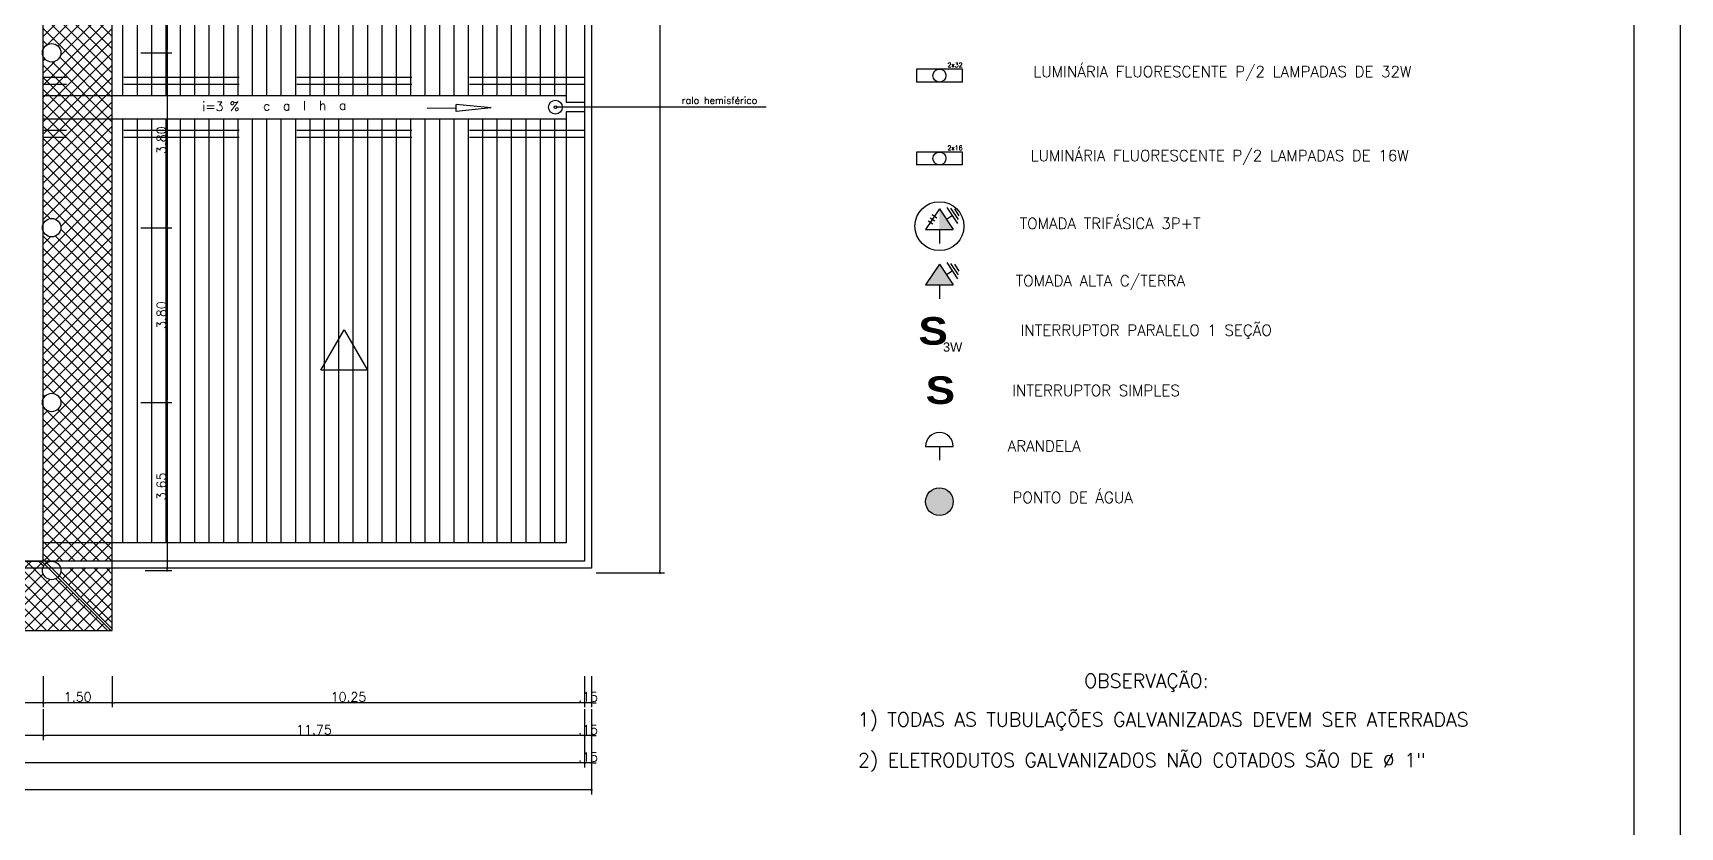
# Model space of a CAD drawing. Header units: millimetres. Extents: x 682 to 1119, y 341 to 434.
# Drawn here: x 863.76 to 899.51, y 383.1 to 400.34 of the extents above; entities that cross this region are included whole.
import ezdxf
from ezdxf.enums import TextEntityAlignment as Align

# ---------------------------------------------------------------- set-up
doc = ezdxf.new("R2010")
doc.units = ezdxf.units.MM
doc.linetypes.add('DASHED', pattern=[0.75, 0.5, -0.25])
for name, color, linetype in [('02', 2, 'Continuous'), ('AR-ALVENARIA_EM_VISTA-001-C', 1, 'Continuous'), ('AR-ALVENARIA_EM_VISTA-002-C', 2, 'Continuous'), ('AR-ALVENARIA_EM_VISTA-004-C', 4, 'Continuous'), ('AR-COBERTURA_EM_VISTA-002-C', 2, 'Continuous'), ('AR-COTAS-001-C', 1, 'Continuous'), ('AR-TEXTOS_ALTURA_2_5MM-003C', 3, 'Continuous'), ('AR-TEXTOS_ALTURA_3_0MM-003C', 3, 'Continuous'), ('hatch', 253, 'Continuous'), ('Linha fina', 8, 'Continuous'), ('Pena_1', 1, 'Continuous'), ('PENA_2', 2, 'Continuous'), ('PENA_4', 4, 'Continuous'), ('PENA_6', 5, 'Continuous'), ('TEXTO', 2, 'Continuous')]:
    doc.layers.add(name, color=color, linetype=linetype)
for name, color, linetype, lineweight in [('AR-UNIDADE_TEXTO-002', 2, 'Continuous', 20), ('AR-UNIDADE_TEXTO_002', 2, 'Continuous', 20), ('REG60-100', 2, 'Continuous', 20)]:
    doc.layers.add(name, color=color, linetype=linetype, lineweight=lineweight)
doc.styles.add('R60', font='simplex.shx', dxfattribs={"height": 0.08})
doc.styles.add('REGUA60', font='simplex.shx')
doc.styles.add('REGUA80', font='simplex.shx')
doc.styles.add('ROMANS', font='romans')
doc.styles.add('T20', font='simplex.shx', dxfattribs={"height": 0.2})
doc.dimstyles.new('ISO-25_WS', dxfattribs={"dimscale": 0.282828, "dimtxt": 0.8, "dimasz": 2, "dimexe": 0.1, "dimexo": 0.625, "dimgap": 0.325, "dimtad": 1, "dimzin": 4, "dimdsep": 46, "dimtxsty": 'Standard', "dimsah": 1, "dimcen": 2.5, "dimadec": 0, "dimazin": 0, "dimtfac": 1, "dimtdec": 0, "dimtmove": 2, "dimatfit": 3, "dimfxl": 1, "dimtolj": 1, "dimtzin": 0, "dimarcsym": 0})
doc.dimstyles.new('PADRÃO', dxfattribs={"dimscale": 0.05, "dimtxt": 2, "dimasz": 1, "dimexe": 2, "dimexo": 2, "dimgap": 0.5, "dimtad": 1, "dimzin": 5, "dimdsep": 46, "dimtxsty": 'ROMANS', "dimblk1": 'DOT', "dimblk2": 'DOT', "dimsah": 1, "dimcen": 2.5, "dimdle": 0.2, "dimclrd": 1, "dimclre": 1, "dimclrt": 3, "dimadec": 0, "dimazin": 0, "dimtfac": 1, "dimtix": 1, "dimtmove": 2, "dimatfit": 3, "dimldrblk": 'DOT', "dimfxl": 1, "dimtolj": 1, "dimtzin": 1, "dimarcsym": 0})

# ---------------------------------------------------------------- blocks, each defined once
blk = doc.blocks.new('_DOT')
at = {"color": 0, "linetype": 'ByBlock'}
blk.add_line((-0.5, 0), (-1, 0), dxfattribs=at)
at = {"color": 0, "linetype": 'ByBlock', "const_width": 0.5}
blk.add_lwpolyline([(-0.25, 0, 1), (0.25, 0, 1)], format="xyb", close=True, dxfattribs=at)
blk = doc.blocks.new('*D225')
at = {"layer": 'AR-COTAS-001-C', "color": 1, "lineweight": -2}
for p, q in [((865.484, 386.372), (865.484, 385.697)), ((875.737, 386.372), (875.737, 385.697)), ((875.687, 385.797), (865.534, 385.797))]:
    blk.add_line(p, q, dxfattribs=at)
at = {"layer": 'DEFPOINTS', "color": 0}
for p in [(865.484, 386.472), (875.737, 386.472), (865.484, 385.797)]:
    blk.add_point(p, dxfattribs=at)
at = {"layer": 'AR-COTAS-001-C', "color": 1, "lineweight": -2, "xscale": 0.05, "yscale": 0.05, "zscale": 0.05, "rotation": 180}
blk.add_blockref('_DOT', (865.484, 385.797), dxfattribs=at)
at = {"layer": 'AR-COTAS-001-C', "color": 1, "lineweight": -2, "xscale": 0.05, "yscale": 0.05, "zscale": 0.05}
blk.add_blockref('_DOT', (875.737, 385.797), dxfattribs=at)
at = {"layer": 'AR-COTAS-001-C', "color": 3, "insert": (870.611, 385.922), "char_height": 0.2, "attachment_point": 5, "style": 'ROMANS'}
blk.add_mtext('\\A1;10.25', dxfattribs=at)
blk = doc.blocks.new('*D208')
at = {"layer": 'AR-COTAS-001-C', "color": 1, "lineweight": -2}
for p, q in [((863.984, 385.657), (863.984, 384.983)), ((875.737, 385.657), (875.737, 384.983)), ((875.687, 385.083), (864.034, 385.083))]:
    blk.add_line(p, q, dxfattribs=at)
at = {"layer": 'DEFPOINTS', "color": 0}
for p in [(863.984, 385.757), (875.737, 385.757), (863.984, 385.083)]:
    blk.add_point(p, dxfattribs=at)
at = {"layer": 'AR-COTAS-001-C', "color": 1, "lineweight": -2, "xscale": 0.05, "yscale": 0.05, "zscale": 0.05, "rotation": 180}
blk.add_blockref('_DOT', (863.984, 385.083), dxfattribs=at)
at = {"layer": 'AR-COTAS-001-C', "color": 1, "lineweight": -2, "xscale": 0.05, "yscale": 0.05, "zscale": 0.05}
blk.add_blockref('_DOT', (875.737, 385.083), dxfattribs=at)
at = {"layer": 'AR-COTAS-001-C', "color": 3, "insert": (869.861, 385.208), "char_height": 0.2, "attachment_point": 5, "style": 'ROMANS'}
blk.add_mtext('\\A1;11.75', dxfattribs=at)
blk = doc.blocks.new('*D197')
at = {"layer": 'AR-COTAS-001-C', "color": 1, "lineweight": -2}
for p, q in [((832.484, 385.067), (832.484, 384.392)), ((875.737, 385.067), (875.737, 384.392)), ((875.687, 384.492), (832.534, 384.492))]:
    blk.add_line(p, q, dxfattribs=at)
at = {"layer": 'DEFPOINTS', "color": 0}
for p in [(832.484, 385.167), (875.737, 385.167), (832.484, 384.492)]:
    blk.add_point(p, dxfattribs=at)
at = {"layer": 'AR-COTAS-001-C', "color": 1, "lineweight": -2, "xscale": 0.05, "yscale": 0.05, "zscale": 0.05, "rotation": 180}
blk.add_blockref('_DOT', (832.484, 384.492), dxfattribs=at)
at = {"layer": 'AR-COTAS-001-C', "color": 1, "lineweight": -2, "xscale": 0.05, "yscale": 0.05, "zscale": 0.05}
blk.add_blockref('_DOT', (875.737, 384.492), dxfattribs=at)
at = {"layer": 'AR-COTAS-001-C', "color": 3, "insert": (854.111, 384.617), "char_height": 0.2, "attachment_point": 5, "style": 'ROMANS'}
blk.add_mtext('\\A1;43.25', dxfattribs=at)
blk = doc.blocks.new('*D180')
at = {"layer": 'AR-COTAS-001-C', "color": 1, "lineweight": -2}
for p, q in [((823.118, 387.338), (823.118, 383.805)), ((875.887, 385.338), (875.887, 383.805)), ((875.837, 383.905), (823.168, 383.905))]:
    blk.add_line(p, q, dxfattribs=at)
at = {"layer": 'DEFPOINTS', "color": 0}
for p in [(823.118, 387.438), (875.887, 385.438), (823.118, 383.905)]:
    blk.add_point(p, dxfattribs=at)
at = {"layer": 'AR-COTAS-001-C', "color": 1, "lineweight": -2, "xscale": 0.05, "yscale": 0.05, "zscale": 0.05, "rotation": 180}
blk.add_blockref('_DOT', (823.118, 383.905), dxfattribs=at)
at = {"layer": 'AR-COTAS-001-C', "color": 1, "lineweight": -2, "xscale": 0.05, "yscale": 0.05, "zscale": 0.05}
blk.add_blockref('_DOT', (875.887, 383.905), dxfattribs=at)
at = {"layer": 'AR-COTAS-001-C', "color": 3, "insert": (849.503, 384.085), "char_height": 0.2, "attachment_point": 5, "style": 'ROMANS'}
blk.add_mtext('\\A1;53.00', dxfattribs=at)
blk = doc.blocks.new('*D223')
at = {"layer": 'AR-COTAS-001-C', "color": 1, "lineweight": -2}
for p, q in [((866.101, 392.313), (866.775, 392.313)), ((866.675, 392.263), (866.675, 388.717)), ((866.201, 388.667), (866.775, 388.667))]:
    blk.add_line(p, q, dxfattribs=at)
at = {"layer": 'DEFPOINTS', "color": 0}
for p in [(866.001, 392.313), (866.101, 388.667), (866.675, 388.667)]:
    blk.add_point(p, dxfattribs=at)
at = {"layer": 'AR-COTAS-001-C', "color": 1, "lineweight": -2, "xscale": 0.05, "yscale": 0.05, "zscale": 0.05}
for p, rotation in [((866.675, 392.313), 90), ((866.675, 388.667), 270)]:
    blk.add_blockref('_DOT', p, dxfattribs=dict(at, rotation=rotation))
at = {"layer": 'AR-COTAS-001-C', "color": 3, "insert": (866.55, 390.49), "char_height": 0.2, "attachment_point": 5, "rotation": 90, "style": 'ROMANS'}
blk.add_mtext('\\A1;3.65', dxfattribs=at)
blk = doc.blocks.new('*D194')
at = {"layer": 'AR-COTAS-001-C', "color": 1, "lineweight": -2}
for p, q in [((833.984, 385.657), (833.984, 384.983)), ((863.984, 385.657), (863.984, 384.983)), ((863.934, 385.083), (834.034, 385.083))]:
    blk.add_line(p, q, dxfattribs=at)
at = {"layer": 'DEFPOINTS', "color": 0}
for p in [(833.984, 385.757), (863.984, 385.757), (833.984, 385.083)]:
    blk.add_point(p, dxfattribs=at)
at = {"layer": 'AR-COTAS-001-C', "color": 1, "lineweight": -2, "xscale": 0.05, "yscale": 0.05, "zscale": 0.05, "rotation": 180}
blk.add_blockref('_DOT', (833.984, 385.083), dxfattribs=at)
at = {"layer": 'AR-COTAS-001-C', "color": 1, "lineweight": -2, "xscale": 0.05, "yscale": 0.05, "zscale": 0.05}
blk.add_blockref('_DOT', (863.984, 385.083), dxfattribs=at)
at = {"layer": 'AR-COTAS-001-C', "color": 3, "insert": (848.984, 385.208), "char_height": 0.2, "attachment_point": 5, "style": 'ROMANS'}
blk.add_mtext('\\A1;30.00', dxfattribs=at)
blk = doc.blocks.new('*D189')
at = {"layer": 'AR-COTAS-001-C', "color": 1, "lineweight": -2}
for p, q in [((858.984, 386.372), (858.984, 385.697)), ((863.984, 386.372), (863.984, 385.697)), ((863.934, 385.797), (859.034, 385.797))]:
    blk.add_line(p, q, dxfattribs=at)
at = {"layer": 'DEFPOINTS', "color": 0}
for p in [(858.984, 386.472), (863.984, 386.472), (858.984, 385.797)]:
    blk.add_point(p, dxfattribs=at)
at = {"layer": 'AR-COTAS-001-C', "color": 1, "lineweight": -2, "xscale": 0.05, "yscale": 0.05, "zscale": 0.05, "rotation": 180}
blk.add_blockref('_DOT', (858.984, 385.797), dxfattribs=at)
at = {"layer": 'AR-COTAS-001-C', "color": 1, "lineweight": -2, "xscale": 0.05, "yscale": 0.05, "zscale": 0.05}
blk.add_blockref('_DOT', (863.984, 385.797), dxfattribs=at)
at = {"layer": 'AR-COTAS-001-C', "color": 3, "insert": (861.484, 385.922), "char_height": 0.2, "attachment_point": 5, "style": 'ROMANS'}
blk.add_mtext('\\A1;5.00', dxfattribs=at)
blk = doc.blocks.new('*D188')
at = {"layer": 'AR-COTAS-001-C', "color": 1, "lineweight": -2}
for p, q in [((863.984, 386.372), (863.984, 385.697)), ((865.484, 386.372), (865.484, 385.697)), ((865.434, 385.797), (864.034, 385.797))]:
    blk.add_line(p, q, dxfattribs=at)
at = {"layer": 'DEFPOINTS', "color": 0}
for p in [(863.984, 386.472), (865.484, 386.472), (863.984, 385.797)]:
    blk.add_point(p, dxfattribs=at)
at = {"layer": 'AR-COTAS-001-C', "color": 1, "lineweight": -2, "xscale": 0.05, "yscale": 0.05, "zscale": 0.05, "rotation": 180}
blk.add_blockref('_DOT', (863.984, 385.797), dxfattribs=at)
at = {"layer": 'AR-COTAS-001-C', "color": 1, "lineweight": -2, "xscale": 0.05, "yscale": 0.05, "zscale": 0.05}
blk.add_blockref('_DOT', (865.484, 385.797), dxfattribs=at)
at = {"layer": 'AR-COTAS-001-C', "color": 3, "insert": (864.734, 385.922), "char_height": 0.2, "attachment_point": 5, "style": 'ROMANS'}
blk.add_mtext('\\A1;1.50', dxfattribs=at)
blk = doc.blocks.new('*D221')
at = {"layer": 'AR-COTAS-001-C', "color": 1, "lineweight": -2}
for p, q in [((866.101, 399.904), (866.775, 399.904)), ((866.675, 399.854), (866.675, 396.158)), ((866.201, 396.108), (866.775, 396.108))]:
    blk.add_line(p, q, dxfattribs=at)
at = {"layer": 'DEFPOINTS', "color": 0}
for p in [(866.001, 399.904), (866.101, 396.108), (866.675, 396.108)]:
    blk.add_point(p, dxfattribs=at)
at = {"layer": 'AR-COTAS-001-C', "color": 1, "lineweight": -2, "xscale": 0.05, "yscale": 0.05, "zscale": 0.05}
for p, rotation in [((866.675, 399.904), 90), ((866.675, 396.108), 270)]:
    blk.add_blockref('_DOT', p, dxfattribs=dict(at, rotation=rotation))
at = {"layer": 'AR-COTAS-001-C', "color": 3, "insert": (866.55, 398.006), "char_height": 0.2, "attachment_point": 5, "rotation": 90, "style": 'ROMANS'}
blk.add_mtext('\\A1;3.80', dxfattribs=at)
blk = doc.blocks.new('*D222')
at = {"layer": 'AR-COTAS-001-C', "color": 1, "lineweight": -2}
for p, q in [((866.101, 396.108), (866.775, 396.108)), ((866.675, 396.058), (866.675, 392.363)), ((866.201, 392.313), (866.775, 392.313))]:
    blk.add_line(p, q, dxfattribs=at)
at = {"layer": 'DEFPOINTS', "color": 0}
for p in [(866.001, 396.108), (866.101, 392.313), (866.675, 392.313)]:
    blk.add_point(p, dxfattribs=at)
at = {"layer": 'AR-COTAS-001-C', "color": 1, "lineweight": -2, "xscale": 0.05, "yscale": 0.05, "zscale": 0.05}
for p, rotation in [((866.675, 396.108), 90), ((866.675, 392.313), 270)]:
    blk.add_blockref('_DOT', p, dxfattribs=dict(at, rotation=rotation))
at = {"layer": 'AR-COTAS-001-C', "color": 3, "insert": (866.55, 394.21), "char_height": 0.2, "attachment_point": 5, "rotation": 90, "style": 'ROMANS'}
blk.add_mtext('\\A1;3.80', dxfattribs=at)
blk = doc.blocks.new('*D220')
at = {"layer": 'AR-COTAS-001-C', "color": 1, "lineweight": -2}
for p, q in [((866.101, 403.7), (866.775, 403.7)), ((866.675, 403.65), (866.675, 399.954)), ((866.101, 399.904), (866.775, 399.904))]:
    blk.add_line(p, q, dxfattribs=at)
at = {"layer": 'DEFPOINTS', "color": 0}
for p in [(866.001, 403.7), (866.001, 399.904), (866.675, 399.904)]:
    blk.add_point(p, dxfattribs=at)
at = {"layer": 'AR-COTAS-001-C', "color": 1, "lineweight": -2, "xscale": 0.05, "yscale": 0.05, "zscale": 0.05}
for p, rotation in [((866.675, 403.7), 90), ((866.675, 399.904), 270)]:
    blk.add_blockref('_DOT', p, dxfattribs=dict(at, rotation=rotation))
at = {"layer": 'AR-COTAS-001-C', "color": 3, "insert": (866.55, 401.802), "char_height": 0.2, "attachment_point": 5, "rotation": 90, "style": 'ROMANS'}
blk.add_mtext('\\A1;3.80', dxfattribs=at)
blk = doc.blocks.new('*D183')
at = {"layer": 'AR-COTAS-001-C', "color": 1, "linetype": 'ByBlock', "lineweight": -2}
for p, q in [((875.987, 419.017), (877.471, 419.017)), ((877.371, 418.967), (877.371, 388.667)), ((875.987, 388.617), (877.471, 388.617))]:
    blk.add_line(p, q, dxfattribs=at)
at = {"layer": 'DEFPOINTS', "color": 0, "linetype": 'ByBlock'}
for p in [(875.887, 419.017), (875.887, 388.617), (877.371, 388.617)]:
    blk.add_point(p, dxfattribs=at)
at = {"layer": 'AR-COTAS-001-C', "color": 1, "linetype": 'ByBlock', "lineweight": -2, "xscale": 0.05, "yscale": 0.05, "zscale": 0.05}
for p, rotation in [((877.371, 419.017), 90), ((877.371, 388.617), 270)]:
    blk.add_blockref('_DOT', p, dxfattribs=dict(at, rotation=rotation))
at = {"layer": 'AR-COTAS-001-C', "color": 3, "linetype": 'ByBlock', "insert": (877.246, 403.817), "char_height": 0.2, "attachment_point": 5, "rotation": 90, "style": 'ROMANS'}
blk.add_mtext('\\A1;30.30', dxfattribs=at)
blk = doc.blocks.new('*D228')
at = {"layer": 'AR-COTAS-001-C', "color": 1, "lineweight": -2}
for p, q in [((875.737, 385.067), (875.737, 384.392)), ((875.887, 385.067), (875.887, 384.392)), ((875.687, 384.492), (875.637, 384.492)), ((875.887, 384.492), (875.737, 384.492)), ((875.937, 384.492), (875.987, 384.492))]:
    blk.add_line(p, q, dxfattribs=at)
at = {"layer": 'DEFPOINTS', "color": 0}
for p in [(875.737, 385.167), (875.887, 385.167), (875.737, 384.492)]:
    blk.add_point(p, dxfattribs=at)
at = {"layer": 'AR-COTAS-001-C', "color": 1, "lineweight": -2, "xscale": 0.05, "yscale": 0.05, "zscale": 0.05}
blk.add_blockref('_DOT', (875.737, 384.492), dxfattribs=at)
at = {"layer": 'AR-COTAS-001-C', "color": 1, "lineweight": -2, "xscale": 0.05, "yscale": 0.05, "zscale": 0.05, "rotation": 180}
blk.add_blockref('_DOT', (875.887, 384.492), dxfattribs=at)
at = {"layer": 'AR-COTAS-001-C', "color": 3, "insert": (875.812, 384.617), "char_height": 0.2, "attachment_point": 5, "style": 'ROMANS'}
blk.add_mtext('\\A1;.15', dxfattribs=at)
blk = doc.blocks.new('*D227')
at = {"layer": 'AR-COTAS-001-C', "color": 1, "lineweight": -2}
for p, q in [((875.737, 385.657), (875.737, 384.983)), ((875.887, 385.657), (875.887, 384.983)), ((875.687, 385.083), (875.637, 385.083)), ((875.887, 385.083), (875.737, 385.083)), ((875.937, 385.083), (875.987, 385.083))]:
    blk.add_line(p, q, dxfattribs=at)
at = {"layer": 'DEFPOINTS', "color": 0}
for p in [(875.737, 385.757), (875.887, 385.757), (875.737, 385.083)]:
    blk.add_point(p, dxfattribs=at)
at = {"layer": 'AR-COTAS-001-C', "color": 1, "lineweight": -2, "xscale": 0.05, "yscale": 0.05, "zscale": 0.05}
blk.add_blockref('_DOT', (875.737, 385.083), dxfattribs=at)
at = {"layer": 'AR-COTAS-001-C', "color": 1, "lineweight": -2, "xscale": 0.05, "yscale": 0.05, "zscale": 0.05, "rotation": 180}
blk.add_blockref('_DOT', (875.887, 385.083), dxfattribs=at)
at = {"layer": 'AR-COTAS-001-C', "color": 3, "insert": (875.812, 385.208), "char_height": 0.2, "attachment_point": 5, "style": 'ROMANS'}
blk.add_mtext('\\A1;.15', dxfattribs=at)
blk = doc.blocks.new('*D226')
at = {"layer": 'AR-COTAS-001-C', "color": 1, "lineweight": -2}
for p, q in [((875.737, 386.372), (875.737, 385.697)), ((875.887, 386.372), (875.887, 385.697)), ((875.687, 385.797), (875.637, 385.797)), ((875.887, 385.797), (875.737, 385.797)), ((875.937, 385.797), (875.987, 385.797))]:
    blk.add_line(p, q, dxfattribs=at)
at = {"layer": 'DEFPOINTS', "color": 0}
for p in [(875.737, 386.472), (875.887, 386.472), (875.737, 385.797)]:
    blk.add_point(p, dxfattribs=at)
at = {"layer": 'AR-COTAS-001-C', "color": 1, "lineweight": -2, "xscale": 0.05, "yscale": 0.05, "zscale": 0.05}
blk.add_blockref('_DOT', (875.737, 385.797), dxfattribs=at)
at = {"layer": 'AR-COTAS-001-C', "color": 1, "lineweight": -2, "xscale": 0.05, "yscale": 0.05, "zscale": 0.05, "rotation": 180}
blk.add_blockref('_DOT', (875.887, 385.797), dxfattribs=at)
at = {"layer": 'AR-COTAS-001-C', "color": 3, "insert": (875.812, 385.922), "char_height": 0.2, "attachment_point": 5, "style": 'ROMANS'}
blk.add_mtext('\\A1;.15', dxfattribs=at)
blk = doc.blocks.new('INDUNI1')
at = {"color": 0, "style": 'REGUA80', "flags": 8}
blk.add_attdef('NOME2', text='', height=1.8, dxfattribs=at).set_placement((0, -3.53), align=Align.CENTER)
at = {"layer": 'AR-UNIDADE_TEXTO_002', "style": 'REGUA60', "width": 1.2}
blk.add_attdef('AREA', text='', height=1.2, dxfattribs=at).set_placement((0, -5.8), align=Align.CENTER)
at = {"layer": 'AR-UNIDADE_TEXTO_002', "style": 'REGUA60', "width": 1.2, "flags": 8}
for tag, p in [('PISO', (0, -7.94)), ('REVPAR', (0, -9.97)), ('PEDIR', (0, -12.07))]:
    blk.add_attdef(tag, text='', height=1.2, dxfattribs=at).set_placement(p, align=Align.CENTER)
at = {"layer": 'REG60-100', "color": 0, "style": 'REGUA80', "flags": 8}
blk.add_attdef('NOME1', text='', height=1.8, dxfattribs=at).set_placement((0, -0.55), align=Align.CENTER)

msp = doc.modelspace()

# ---------------------------------------------------------------- hatches: boundary and pattern name
at = {"layer": 'AR-COBERTURA_EM_VISTA-002-C', "linetype": 'ByBlock', "ltscale": 5}
h = msp.add_hatch(dxfattribs=at)
h.set_pattern_fill('ANSI31', color=1, scale=2.5, angle=45, style=0)
h.set_pattern_definition([(90, (435.4025, 427.31824), (-0.3125, 6e-17), [])])
h.paths.add_polyline_path([(870.026, 410.017), (865.484, 410.017), (865.484, 403.255), (870.026, 403.255)], flags=17)
h.paths.add_polyline_path([(866.4, 397.652), (866.4, 398.361), (866.7, 398.361), (866.7, 397.652)], flags=9)
h.paths.add_polyline_path([(866.4, 393.856), (866.4, 394.565), (866.7, 394.565), (866.7, 393.856)], flags=24)
h.paths.add_polyline_path([(866.4, 390.135), (866.4, 390.844), (866.7, 390.844), (866.7, 390.135)], flags=24)
h.paths.add_polyline_path([(866.4, 401.447), (866.4, 402.157), (866.7, 402.157), (866.7, 401.447)], flags=24)
h.paths.add_polyline_path([(866.776, 409.675), (867.476, 409.675), (867.476, 409.375), (866.776, 409.375)], flags=24)
h.paths.add_polyline_path([(866.4, 409.039), (866.4, 409.749), (866.7, 409.749), (866.7, 409.039)], flags=24)
h.paths.add_polyline_path([(866.4, 405.243), (866.4, 405.953), (866.7, 405.953), (866.7, 405.243)], flags=24)
h.paths.add_polyline_path([(869.228, 409.912), (869.228, 410.622), (869.528, 410.622), (869.528, 409.912)], flags=9)
h.paths.add_polyline_path([(869.478, 408.324), (869.478, 408.833), (869.778, 408.833), (869.778, 408.324)], flags=24)
h.paths.add_polyline_path([(875.337, 389.267), (875.337, 398.067), (865.484, 398.067), (865.484, 389.267)])
h.paths.add_polyline_path([(875.337, 398.967), (875.337, 399.217), (865.484, 399.217), (865.484, 398.967)])
h.paths.add_polyline_path([(875.337, 399.217), (875.337, 399.367), (865.484, 399.367), (865.484, 399.217)])
h.paths.add_polyline_path([(875.337, 398.217), (875.337, 398.467), (865.484, 398.467), (865.484, 398.217)])
h.paths.add_polyline_path([(875.337, 398.067), (875.337, 398.217), (865.484, 398.217), (865.484, 398.067)])
h.paths.add_polyline_path([(875.337, 406.167), (870.026, 406.167), (870.026, 403.255), (865.484, 403.255), (865.484, 399.367), (875.337, 399.367)])
at = {"layer": 'hatch', "linetype": 'ByBlock', "ltscale": 5}
for points in [[(883.738, 396.066), (883.438, 396.516), (883.438, 396.066)], [(883.438, 395.316), (883.138, 394.866), (883.438, 394.866), (883.738, 394.866)]]:
    msp.add_hatch(color=256, dxfattribs=at).paths.add_polyline_path(points)
h = msp.add_hatch(color=256, dxfattribs=at)
h.paths.add_polyline_path([(883.738, 390.161, 0.143105), (883.691, 390.323), (883.185, 390, 0.74962)])
h.paths.add_polyline_path([(883.691, 390.323, 0.74962), (883.138, 390.161, 0.143105), (883.185, 390)])
at = {"layer": 'Linha fina', "linetype": 'ByBlock', "ltscale": 5}
h = msp.add_hatch(dxfattribs=at)
h.set_pattern_fill('ANSI37', color=256, scale=1.5, style=0)
h.set_pattern_definition([(45, (432.1159, 435.08179), (-0.13258252, 0.13258252), []), (135, (432.1159, 435.08179), (-0.13258252, -0.13258252), [])])
h.paths.add_polyline_path([(833.984, 411.213, -0.814165), (833.601, 411.292, -0.814165), (833.984, 411.371), (833.984, 415.008, -0.814165), (833.601, 415.088, -0.814165), (833.984, 415.167), (833.984, 418.831), (833.952, 418.864), (832.484, 418.52), (832.484, 403.255), (833.984, 403.255), (833.984, 403.621, -0.814165), (833.601, 403.7, -0.814165), (833.984, 403.78), (833.984, 407.417, -0.814165), (833.601, 407.496, -0.814165), (833.984, 407.575)])
h.paths.add_polyline_path([(832.484, 420.331), (832.484, 418.674), (833.642, 418.945, -0.164838), (833.601, 419.067, -0.151314), (833.636, 419.18)])
h.paths.add_polyline_path([(839.055, 420.367), (832.52, 420.367), (833.669, 419.217, -0.64443), (834.001, 419.067, -0.063445), (833.994, 419.017), (837.403, 419.017, -0.063445), (837.396, 419.067, -1), (837.796, 419.067, -0.063445), (837.79, 419.017), (839.055, 419.017)])
h.paths.add_polyline_path([(848.916, 420.367), (839.055, 420.367), (839.055, 419.017), (841.199, 419.017, -0.063445), (841.192, 419.067, -1), (841.592, 419.067, -0.063445), (841.586, 419.017), (844.995, 419.017, -0.063445), (844.988, 419.067, -1), (845.388, 419.067, -0.063445), (845.382, 419.017), (848.791, 419.017, -0.063445), (848.784, 419.067, -0.315037), (848.916, 419.255)])
h.paths.add_polyline_path([(865.449, 420.367), (848.916, 420.367), (848.916, 419.255, -0.52087), (849.184, 419.067, -0.063445), (849.178, 419.017), (852.586, 419.017, -0.063445), (852.58, 419.067, -1), (852.98, 419.067, -0.063445), (852.974, 419.017), (856.382, 419.017, -0.063445), (856.376, 419.067, -1), (856.776, 419.067, -0.063445), (856.77, 419.017), (860.178, 419.017, -0.063445), (860.172, 419.067, -1), (860.572, 419.067, -0.063445), (860.565, 419.017), (863.974, 419.017, -0.063445), (863.968, 419.067, -0.64443), (864.299, 419.217)])
h.paths.add_polyline_path([(865.484, 418.867), (864.02, 418.867), (863.984, 418.831), (863.984, 415.167, -0.814165), (864.368, 415.088, -0.814165), (863.984, 415.008), (863.984, 414.817), (870.287, 414.817), (870.287, 416.317), (865.484, 416.317)])
h.paths.add_polyline_path([(870.026, 411.517), (863.984, 411.517), (863.984, 411.371, -0.814165), (864.368, 411.292, -0.814165), (863.984, 411.213), (863.984, 407.575, -0.814165), (864.368, 407.496, -0.814165), (863.984, 407.417), (863.984, 403.78, -0.814165), (864.368, 403.7, -0.814165), (863.984, 403.621), (863.984, 403.255), (865.484, 403.255), (865.484, 410.017), (870.026, 410.017)])
h.paths.add_polyline_path([(865.484, 403.255), (863.984, 403.255), (863.984, 399.984, -0.814165), (864.368, 399.904, -0.814165), (863.984, 399.825), (863.984, 396.188, -0.814165), (864.368, 396.108, -0.814165), (863.984, 396.029), (863.984, 392.392, -0.814165), (864.368, 392.313, -0.814165), (863.984, 392.233), (863.984, 388.902), (864.02, 388.867), (865.484, 388.867)])
h.paths.add_polyline_path([(865.484, 388.717), (864.361, 388.717, -0.063445), (864.368, 388.667, -0.151314), (864.333, 388.554), (865.484, 387.402)])
h.paths.add_polyline_path([(864.299, 388.516, -0.64443), (863.968, 388.667, -0.063445), (863.974, 388.717), (860.565, 388.717, -0.063445), (860.572, 388.667, -1), (860.172, 388.667, -0.063445), (860.178, 388.717), (856.77, 388.717, -0.063445), (856.776, 388.667, -1), (856.376, 388.667, -0.063445), (856.382, 388.717), (852.974, 388.717, -0.063445), (852.98, 388.667, -1), (852.58, 388.667, -0.063445), (852.586, 388.717), (849.178, 388.717, -0.063445), (849.184, 388.667, -0.52087), (848.916, 388.479), (848.916, 387.367), (865.449, 387.367)])
h.paths.add_polyline_path([(848.916, 388.479, -0.315037), (848.784, 388.667, -0.063445), (848.791, 388.717), (845.382, 388.717, -0.063445), (845.388, 388.667, -1), (844.988, 388.667, -0.063445), (844.995, 388.717), (841.586, 388.717, -0.063445), (841.592, 388.667, -1), (841.192, 388.667, -0.063445), (841.199, 388.717), (839.055, 388.717), (839.055, 387.367), (848.916, 387.367)])
h.paths.add_polyline_path([(839.055, 388.717), (837.79, 388.717, -0.063445), (837.796, 388.667, -1), (837.396, 388.667, -0.063445), (837.403, 388.717), (833.994, 388.717, -0.063445), (834.001, 388.667, -0.64443), (833.669, 388.516), (832.52, 387.367), (839.055, 387.367)])
h.paths.add_polyline_path([(833.636, 388.554, -0.151314), (833.601, 388.667, -0.063445), (833.607, 388.717), (832.484, 388.717), (832.484, 387.402)])
h.paths.add_polyline_path([(833.984, 392.233, -0.814165), (833.601, 392.313, -0.814165), (833.984, 392.392), (833.984, 396.029, -0.814165), (833.601, 396.108, -0.814165), (833.984, 396.188), (833.984, 399.825, -0.814165), (833.601, 399.904, -0.814165), (833.984, 399.984), (833.984, 403.255), (832.484, 403.255), (832.484, 388.867), (833.949, 388.867), (833.984, 388.902)])
h.paths.add_polyline_path([(837.79, 388.717), (839.055, 388.717), (839.055, 388.867), (834.02, 388.867), (833.951, 388.798, -0.116919), (833.994, 388.717), (837.403, 388.717, -0.773989)])
h.paths.add_polyline_path([(841.586, 388.717), (844.995, 388.717, -0.773989), (845.382, 388.717), (848.791, 388.717, -0.246661), (848.916, 388.854), (848.916, 388.867), (839.055, 388.867), (839.055, 388.717), (841.199, 388.717, -0.773989)])
h.paths.add_polyline_path([(852.974, 388.717), (856.382, 388.717, -0.773989), (856.77, 388.717), (860.178, 388.717, -0.773989), (860.565, 388.717), (863.974, 388.717, -0.116919), (864.017, 388.798), (863.949, 388.867), (848.916, 388.867), (848.916, 388.854, -0.442792), (849.178, 388.717), (852.586, 388.717, -0.773989)])

# ---------------------------------------------------------------- linework, layer by layer
at = {"layer": 'AR-ALVENARIA_EM_VISTA-001-C', "linetype": 'DASHED', "ltscale": 5}
for p, q in [((875.737, 399.367), (863.984, 399.367)), ((875.737, 399.217), (863.984, 399.217)), ((875.737, 398.217), (863.984, 398.217)), ((875.737, 398.067), (863.984, 398.067))]:
    msp.add_line(p, q, dxfattribs=at)
at = {"layer": 'AR-ALVENARIA_EM_VISTA-001-C', "linetype": 'Continuous'}
for p, q in [((865.484, 388.717), (832.484, 388.717)), ((865.449, 387.367), (863.949, 388.867)), ((865.484, 387.402), (863.984, 388.902))]:
    msp.add_line(p, q, dxfattribs=at)
msp.add_lwpolyline([(870.307, 416.317), (865.484, 416.317), (865.484, 420.367), (832.484, 420.367), (832.484, 387.367), (865.484, 387.367), (865.484, 410.017), (870.307, 410.017)], dxfattribs=at)
at = {"layer": 'AR-ALVENARIA_EM_VISTA-002-C'}
for p, q in [((875.337, 406.167), (875.337, 398.824)), ((875.337, 398.967), (863.984, 398.967)), ((875.737, 398.824), (875.337, 398.824)), ((875.337, 398.467), (863.984, 398.467)), ((875.337, 398.624), (875.337, 389.267)), ((875.737, 398.624), (875.337, 398.624)), ((875.337, 389.267), (863.984, 389.267))]:
    msp.add_line(p, q, dxfattribs=at)
msp.add_circle((875.102, 398.724), 0.15, dxfattribs=at)
at = {"layer": 'AR-ALVENARIA_EM_VISTA-004-C'}
for p, q in [((875.737, 406.567), (875.737, 388.867)), ((875.887, 406.567), (875.887, 388.717)), ((875.737, 388.867), (823.237, 388.867)), ((875.887, 388.717), (865.484, 388.717))]:
    msp.add_line(p, q, dxfattribs=at)
at = {"layer": 'AR-ALVENARIA_EM_VISTA-004-C', "linetype": 'Continuous'}
msp.add_lwpolyline([(833.984, 388.867), (863.984, 388.867), (863.984, 418.867), (833.984, 418.867)], close=True, dxfattribs=at)
at = {"layer": 'AR-ALVENARIA_EM_VISTA-004-C', "linetype": 'ByBlock', "ltscale": 5}
msp.add_lwpolyline([(870.516, 393.892), (871.021, 393.018), (870.011, 393.018)], close=True, dxfattribs=at)
at = {"layer": 'AR-TEXTOS_ALTURA_2_5MM-003C', "linetype": 'ByBlock', "ltscale": 2}
for p, q in [((883.938, 399.55), (882.938, 399.55)), ((882.938, 399.55), (882.938, 399.27)), ((883.938, 399.27), (883.938, 399.55)), ((883.938, 399.27), (882.938, 399.27)), ((883.938, 397.75), (882.938, 397.75)), ((882.938, 397.75), (882.938, 397.47)), ((883.938, 397.47), (883.938, 397.75)), ((883.938, 397.47), (882.938, 397.47)), ((883.438, 396.516), (883.138, 396.066)), ((883.438, 396.516), (883.738, 396.066)), ((883.596, 396.549), (883.829, 396.199)), ((883.679, 396.532), (883.846, 396.283)), ((883.763, 396.516), (883.862, 396.366)), ((883.194, 396.258), (883.293, 396.191)), ((883.238, 396.324), (883.338, 396.258)), ((883.282, 396.391), (883.382, 396.324)), ((883.588, 396.291), (883.713, 396.374)), ((883.138, 396.066), (883.438, 396.066)), ((883.438, 396.066), (883.738, 396.066)), ((883.438, 396.066), (883.438, 395.766)), ((883.438, 395.316), (883.138, 394.866)), ((883.438, 395.316), (883.738, 394.866)), ((883.588, 395.091), (883.713, 395.174)), ((883.596, 395.349), (883.829, 394.999)), ((883.679, 395.332), (883.846, 395.083)), ((883.763, 395.316), (883.862, 395.166)), ((883.138, 394.866), (883.438, 394.866)), ((883.438, 394.866), (883.738, 394.866)), ((883.438, 394.866), (883.438, 394.566)), ((883.138, 391.361), (883.438, 391.361)), ((883.438, 391.361), (883.738, 391.361)), ((883.438, 391.361), (883.438, 391.061))]:
    msp.add_line(p, q, dxfattribs=at)
for centre, radius in [((883.438, 399.41), 0.14), ((883.438, 397.61), 0.14), ((883.438, 396.141), 0.531), ((883.438, 390.161), 0.3)]:
    msp.add_circle(centre, radius, dxfattribs=at)
msp.add_arc((883.438, 391.361), 0.3, 360, 180, dxfattribs=at)
at = {"layer": 'AR-TEXTOS_ALTURA_3_0MM-003C'}
for p, q in [((872.318, 398.704), (872.946, 398.708)), ((872.947, 398.633), (872.946, 398.784)), ((873.705, 398.713), (872.946, 398.784)), ((873.705, 398.713), (872.947, 398.633))]:
    msp.add_line(p, q, dxfattribs=at)
at = {"layer": 'Pena_1'}
msp.add_line((879.674, 398.724), (875.131, 398.724), dxfattribs=at)
msp.add_circle((875.102, 398.724), 0.0285, dxfattribs=at)
at = {"layer": 'PENA_2'}
msp.add_line((899.514, 425.169), (899.514, 341.169), dxfattribs=at)
at = {"layer": 'PENA_4', "linetype": 'Continuous', "ltscale": 0.8}
for centre in [(864.168, 399.904), (864.168, 396.108), (864.168, 392.313), (864.168, 388.667)]:
    msp.add_circle(centre, 0.2, dxfattribs=at)
at = {"layer": 'PENA_6'}
msp.add_line((898.514, 424.169), (898.514, 342.169), dxfattribs=at)

# ---------------------------------------------------------------- block references
at = {"layer": 'AR-UNIDADE_TEXTO-002'}
ref = msp.add_blockref('INDUNI1', (878.664, 398.846), dxfattribs=dict(at, xscale=-0.08333333333575865, yscale=0.08333333333325754, zscale=0.08333333333333334))
ref.add_attrib('NOME1', 'ralo hemisférico', dxfattribs={"color": 0, "height": 0.15, "style": 'REGUA80', "flags": 8}).set_placement((878.664, 398.799), align=Align.CENTER)

# ---------------------------------------------------------------- texts
at = {"layer": '02', "color": 2, "style": 'ROMANS'}
for s, p in [('OBSERVAÇÃO:', (886.58, 386.12)), ('1) TODAS AS TUBULAÇÕES GALVANIZADAS DEVEM SER ATERRADAS', (881.665, 385.281)), ('2) ELETRODUTOS GALVANIZADOS NÃO COTADOS SÃO DE %%c 1"', (881.671, 384.4))]:
    msp.add_text(s, height=0.3, dxfattribs=at).set_placement(p)
at = {"layer": 'AR-TEXTOS_ALTURA_2_5MM-003C', "linetype": 'ByBlock', "ltscale": 2, "attachment_point": 5, "style": 'R60'}
for s, insert, char_height, width in [('2x32', (883.776, 399.639), 0.1, 3.40664), ('2x16', (883.776, 397.839), 0.1, 3.40664), ('{\\fArial Black|b0|i0|c0|p34;S}', (883.301, 393.862), 0.6, 20.43984), ('{\\fArial|b0|i0|c0|p34;3W}', (883.724, 393.516), 0.2, 6.81328), ('{\\fArial Black|b0|i0|c0|p34;S}', (883.457, 392.577), 0.6, 20.43984)]:
    msp.add_mtext(s, dxfattribs=dict(at, insert=insert, char_height=char_height, width=width))
at = {"layer": 'AR-TEXTOS_ALTURA_3_0MM-003C', "style": 'T20'}
msp.add_text('i=3 %   c  a  l  h  a  ', height=0.2, rotation=0.4649, dxfattribs=at).set_placement((867.436, 398.639, 2))
at = {"layer": 'TEXTO', "color": 2, "char_height": 0.24, "width": 13.62656, "attachment_point": 5, "style": 'ROMANS'}
for s, insert in [('LUMINÁRIA FLUORESCENTE P/2 LAMPADAS DE 32W', (889.578, 399.455)), ('LUMINÁRIA FLUORESCENTE P/2 LAMPADAS DE 16W', (889.519, 397.633)), ('TOMADA TRIFÁSICA 3P+T', (887.143, 396.2)), ('TOMADA ALTA C/TERRA', (886.932, 394.917)), ('INTERRUPTOR PARALELO 1 SEÇÃO', (887.926, 393.848)), ('INTERRUPTOR SIMPLES', (886.837, 392.574)), ('ARANDELA', (885.71, 391.367)), ('PONTO DE ÁGUA', (886.329, 390.251))]:
    msp.add_mtext(s, dxfattribs=dict(at, insert=insert))

# ---------------------------------------------------------------- dimensions: what is measured, and where the dimension line sits
at = {"layer": 'AR-COTAS-001-C', "linetype": 'ByBlock', "ltscale": 2}
dim = msp.add_linear_dim(base=(877.371, 388.617), p1=(875.887, 419.017), p2=(875.887, 388.617), angle=90, text='30.30', dimstyle='PADRÃO', override={"dimtxt": 4}, dxfattribs=at)
dim.commit()
dim.dimension.update_dxf_attribs({"geometry": '*D183', "text_midpoint": (877.246, 403.817)})
at = {"layer": 'AR-COTAS-001-C', "ltscale": 5}
for base, p1, p2, angle, picture, middle in [((866.675, 399.904), (866.001, 403.7), (866.001, 399.904), 270, '*D220', (866.55, 401.802)), ((866.675, 396.108), (866.001, 399.904), (866.101, 396.108), 270, '*D221', (866.55, 398.006)), ((866.6754, 392.3125), (866.0007, 396.1084), (866.1007, 392.3125), 270, '*D222', (866.5504, 394.2105)), ((866.675, 388.667), (866.001, 392.313), (866.101, 388.667), 270, '*D223', (866.55, 390.49)), ((858.984, 385.797), (863.984, 386.472), (858.984, 386.472), 180, '*D189', (861.484, 385.922)), ((863.984, 385.797), (865.484, 386.472), (863.984, 386.472), 180, '*D188', (864.734, 385.922)), ((865.484, 385.797), (875.737, 386.472), (865.484, 386.472), 180, '*D225', (870.611, 385.922)), ((875.737, 385.797), (875.887, 386.472), (875.737, 386.472), 180, '*D226', (875.812, 385.922)), ((833.984, 385.083), (863.984, 385.757), (833.984, 385.757), 180, '*D194', (848.984, 385.208)), ((863.984, 385.083), (875.737, 385.757), (863.984, 385.757), 180, '*D208', (869.861, 385.208)), ((875.737, 385.083), (875.887, 385.757), (875.737, 385.757), 180, '*D227', (875.812, 385.208)), ((832.484, 384.492), (875.737, 385.167), (832.484, 385.167), 180, '*D197', (854.111, 384.617)), ((875.737, 384.492), (875.887, 385.167), (875.737, 385.167), 180, '*D228', (875.812, 384.617))]:
    dim = msp.add_linear_dim(base=base, p1=p1, p2=p2, angle=angle, dimstyle='ISO-25_WS', override={"dimscale": 0.05, "dimtxt": 4, "dimasz": 1, "dimexe": 2, "dimexo": 2, "dimgap": 0.5, "dimzin": 5, "dimtxsty": 'ROMANS', "dimblk1": 'DOT', "dimblk2": 'DOT', "dimdle": 0.2, "dimclrd": 1, "dimclre": 1, "dimclrt": 3, "dimtdec": 2, "dimtix": 1, "dimtzin": 1}, dxfattribs=at)
    dim.commit()
    dim.dimension.update_dxf_attribs({"geometry": picture, "text_midpoint": middle})
dim = msp.add_linear_dim(base=(823.118, 383.905), p1=(875.887, 385.438), p2=(823.118, 387.438), text='53.00', dimstyle='ISO-25_WS', override={"dimscale": 0.05, "dimtxt": 4, "dimasz": 1, "dimexe": 2, "dimexo": 2, "dimgap": 0.5, "dimzin": 5, "dimtxsty": 'ROMANS', "dimblk1": 'DOT', "dimblk2": 'DOT', "dimdle": 0.2, "dimclrd": 1, "dimclre": 1, "dimclrt": 3, "dimtdec": 2, "dimtix": 1, "dimtzin": 1}, dxfattribs=at)
dim.commit()
dim.dimension.update_dxf_attribs({"geometry": '*D180', "text_midpoint": (849.503, 384.085), "dimtype": 160})

doc.saveas('drawing.dxf')
